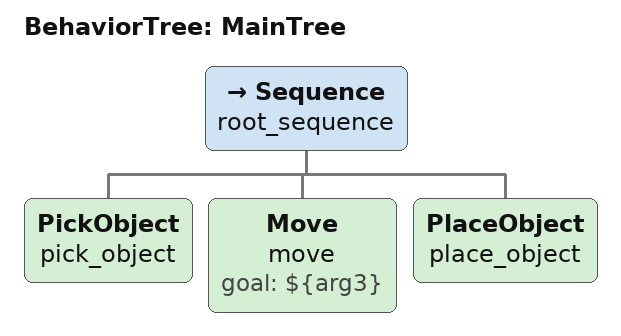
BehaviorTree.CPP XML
<root main_tree_to_execute = "MainTree" >
    <BehaviorTree ID="MainTree">
       <Sequence name="root_sequence">
           <PickObject    name="pick_object"/>
           <Move    name="move" goal="${arg3}"/>
           <PlaceObject    name="place_object"/>
       </Sequence>
    </BehaviorTree>
</root>
